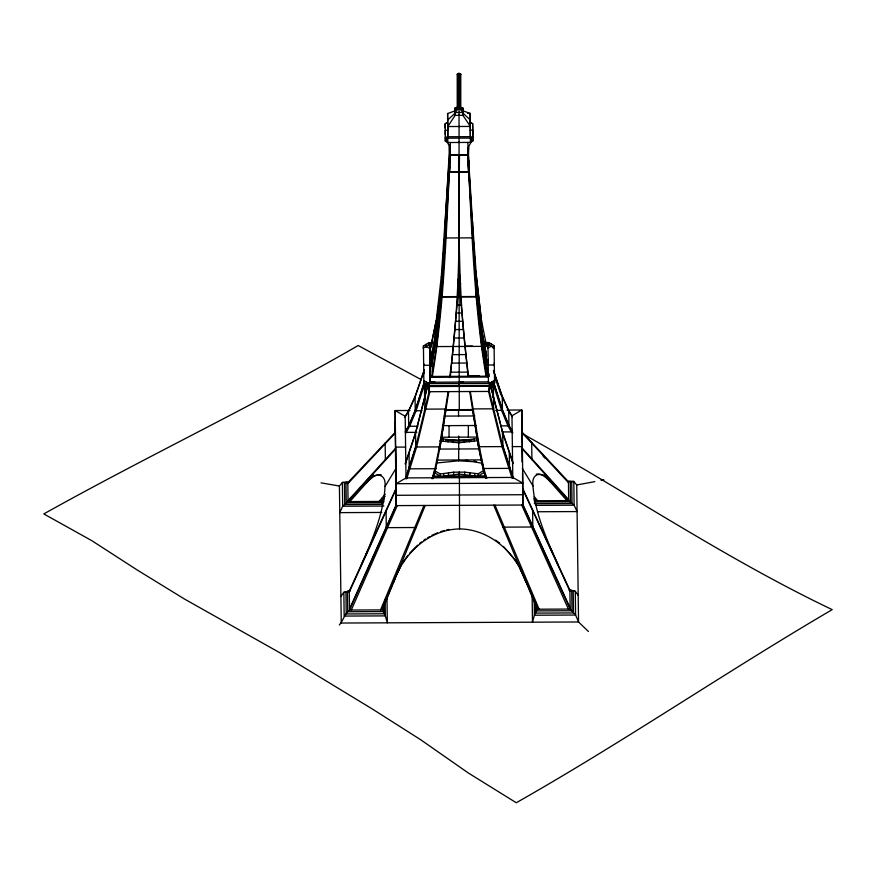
<?xml version="1.0" encoding="UTF-8"?>
<svg xmlns="http://www.w3.org/2000/svg" width="876" height="876" viewBox="0 0 876 876"><rect width="100%" height="100%" fill="white"/><g stroke="black" fill="none" stroke-linecap="round" stroke-linejoin="round"><path stroke-width="1.31" d="M458.838 296.909L458.849 276.63L460.02 275.622L460.283 279.586M458.75 442.205L458.652 460.787L437.671 462.889M450.341 142.503L449.333 164.885M467.85 142.427L468.123 150.344M489.312 386.425L489.279 391.441L429.163 391.714L428.55 388.002L424.959 383.513M449.224 166.692L449.76 149.588M449.3 172.068L449.837 154.921L468.277 154.833L468.824 171.981L449.3 172.068L449.147 160.801L441.285 277.024M432.317 376.581C444.603 303.468 446.191 229.052 450.275 155.172M447.614 142.514L449.125 145.964L449.837 155.172L468.288 155.085L468.988 145.876L472.186 140.335M431.463 360.474L436.368 333.515L441.471 285.138L436.336 330.285M365.018 482.84C371.676 473.16 386.634 470.73 385.002 486.541C383.885 510.248 375.005 532.783 365.982 554.453M459.057 141.737L459.112 267.421L457.962 295.847L459.123 296.92L459.21 382.111M457.809 285.839L458.093 279.247M552.953 553.621C543.744 531.995 534.667 509.569 532.969 485.884C530.889 470.259 545.387 472.263 551.99 482.008M481.428 320.616L476.435 276.86L472.536 222.099L472.744 237.856L445.446 237.976L449.3 171.816L468.824 171.729M445.347 230.355L449.224 166.177M449.344 171.849L449.673 166.429M445.906 219.482L446.333 212.66M446.76 205.838L447.187 199.016M447.702 190.826L448.052 185.362M448.479 178.54L448.994 170.349M445.238 222.504L449.695 144.518L449.837 155.172M486.673 346.535L481.428 320.255L476.424 276.542L476.697 296.844L441.548 296.997L445.446 237.692M443.376 258.475L441.427 287.788L436.423 337.063L431.529 365.927M443.376 258.727L445.337 229.84M443.376 258.223L441.405 285.915L436.325 329.967L430.74 358.328M442.511 267.169L442.807 263.085M443.289 256.274L443.683 250.821M444.165 244.01L444.559 238.557M445.052 231.746L445.435 226.304M438.23 324.777L438.504 322.116M439.029 316.794L439.303 314.134M439.84 308.812L440.234 304.815M440.77 299.493L441.033 296.833M441.57 291.511L441.975 287.514M481.428 320.255L481.778 346.37L436.544 346.578L441.548 296.679L457.962 296.603M450.373 376.297L457.951 295.53M449.64 377.655C458.86 309.48 460.13 240.725 458.63 172.035L458.619 155.129M437.266 316.477L437.573 313.827M438.175 308.527L438.482 305.877M438.942 301.892L439.248 299.242M439.851 293.942L440.157 291.292M440.606 287.306L441.066 283.331M441.526 279.356L441.822 276.696L441.865 279.411M441.493 290.186L441.953 286.178M448.742 391.627L440.135 446.891L415.728 447.001L405.687 478.822M445.818 409.946L440.135 446.377L435.777 468.715L432.919 478.701M448.129 391.627L439.369 446.891L434.945 468.726L432.032 478.701M431.638 376.581L436.544 346.217M431.529 365.577L436.412 336.756L441.416 286.846M433.664 336.012L434.978 329.529M436.292 323.047L436.817 320.463M430.609 347.684L436.193 320.463L436.544 346.578M430.609 348.079L436.204 320.813L441.274 276.707L441.548 296.997M429.875 391.703L416.615 446.99L406.705 478.822M429.152 391.298L415.728 447.001L415.542 432.908L427.992 384.367M424.225 402.084L425.199 398.23M428.035 384.586L415.542 433.346L405.292 464.149M424.499 389.886L425.977 384.706M433.127 477.354L435.777 468.156M415.717 446.486L405.687 478.23M405.281 463.634L415.542 432.908M424.521 384.203L416.133 410.745L409.65 426.273L405.741 433.116M424.553 381.29L415.235 410.307L408.676 425.791L405.369 431.474M424.553 381.673L415.246 410.745L408.687 426.273L405.38 431.977M422.966 375.957L424.28 372.081M404.898 416.735L408.479 410.964L415.049 396.653L424.4 369.497M424.4 369.935L415.06 397.167L408.49 411.523L404.898 417.326M393.324 583.087C402.511 554.464 428.342 529.465 459.561 528.929C486.607 529.159 510.5 548.091 521.735 571.929M423.973 505.474L380.545 609.904M382.286 608.886L398.449 569.728M386.973 596.238L387.323 622.836L385.341 615.894L382.308 609.904L425.243 505.474M367.909 549.986L361.251 564.856M351.287 610.035L397.277 505.594M349.513 609.028L396.127 504.937M349.283 592.143L395.919 489.531M339.319 624.96C343.381 620.493 344.41 613.868 349.524 610.046L349.272 591.125L395.908 488.797M397.682 571.743L399.314 568.502M397.693 572.477L399.872 568.152M385.002 486.541L395.645 469.032L395.645 447.132L405.599 447.089M399.861 567.418L401.252 565.14M402.631 562.863L407.931 555.329M447.789 126.549L455.126 115.358L455.093 110.223L458.093 107.814L457.206 107.299L455.071 107.978L455.126 115.358L462.911 115.325L470.357 126.44L447.789 126.549L447.789 136.755L446.574 137.477L446.574 141.813M458.093 73.77L459.878 74.788L459.878 108.832L462.911 112.435L455.126 112.467L458.104 108.832L458.104 74.799L459.867 73.759M340.895 596.436L343.852 592.296L349.272 591.125M588.409 631.476L578.554 621.982L341.257 623.033L339.417 486.038L342.374 482.457L349.02 482.435M381.783 512.438L339.779 512.635L342.702 506.229L348.068 501.587L380.852 501.444L385.155 496.287M379.089 501.455L385.221 494.228M567.626 481.263L570.265 481.252L570.539 501.86L534.842 502.014L535.926 500.754L568.699 500.601L574.13 505.2L577.076 511.573L537.787 511.748M360.222 488.151L366.989 480.902M349.831 501.587L373.209 475.383M395.372 448.534L348.057 500.579M395.372 449.268L348.068 501.587L347.816 482.665L395.153 432.459L395.153 410.559L409.979 410.494M373.384 475L366.299 482.84C370.362 479.073 375.136 473.872 381.213 474.803M409.585 553.314L417.677 545.124M347.827 483.683L395.164 433.116M447.702 120.034L455.093 113.113M459.123 296.92L460.283 295.836L459.112 267.421M419.56 543.427L421.564 541.948M423.579 540.47L425.594 538.981M458.969 73.255L457.217 74.285L457.217 108.328L459.002 109.347L460.765 108.317L460.765 74.274L458.969 73.255L459.09 142.47M445.161 128.082L445.161 123.746L447.603 122.311M471.595 141.704L471.595 137.368L470.357 136.656L470.182 123.626L471.408 122.914M472.821 136.645L472.821 140.981L470.379 142.416L447.811 142.514L445.337 141.113L445.337 136.766L447.811 138.178L470.379 138.079L472.821 136.645L472.646 123.615L470.16 122.213M423.426 348.801L423.426 345.91L428.649 342.845L432.755 342.823M423.426 347.936L428.649 344.87M490.757 383.184L488.392 381.848L430.039 382.243L429.59 342.768L430.039 377.282L432.35 375.924M485.622 344.684L487.932 343.337L485.282 343.348M427.707 383.469L430.039 382.1M487.932 348.155L491.436 346.108L491.436 344.082M429.864 391.298L429.163 391.714L429.12 389.043M423.885 383.513L423.885 380.622L429.196 383.633L489.323 383.37L494.557 380.304L494.557 383.195L489.323 386.261L429.196 386.535L423.885 383.513L423.426 345.91M494.557 382.33L489.323 385.396L429.196 385.659L423.885 382.648M569.816 481.439L573.802 481.428L576.726 484.975L578.554 621.982L575.598 615.04L570.156 609.061L522.83 505.036L522.83 483.147L512.788 477.442L406.015 477.913L396.138 483.705L396.138 505.605L349.524 610.046L382.308 609.904M478.154 473.796L483.87 470.445L483.87 472.58L478.154 475.931L478.154 473.796L464.685 472.142L453.713 472.186L440.289 473.971L434.485 470.675L434.485 472.799L440.289 476.095L440.289 473.971M427.718 537.744L429.842 536.506M431.967 535.269L437.496 532.805M445.249 134.597L445.249 130.25L447.702 130.239L447.614 113.519L455.071 110.869M440.891 531.579L444.318 530.495M507.018 410.067L521.844 410.001L521.844 431.89L568.447 481.68L573.802 481.428L574.13 505.2L535.608 505.364M440.956 438.799L458.783 440.661L477.683 438.635L477.683 440.759L458.783 442.785L439.818 440.935M474.737 473.817L474.737 475.942L459.199 474.069L443.705 476.084L443.705 473.96M446.629 529.903L448.961 529.443M576.726 484.975L594.826 481.636M601.297 480.442L603.882 479.971L601.155 479.982M536.232 474.113C542.156 473.149 546.777 478.362 550.719 482.008L544.335 474.901M457.666 107.967L455.071 107.978L455.126 112.467M460.25 107.956L462.846 107.945L462.911 115.325L462.846 107.945L460.743 107.288L460.776 109.336L457.228 109.347L457.206 107.299M467.675 113.431L470.182 113.409L470.357 126.44M470.27 130.141L472.733 130.13L472.733 134.466M458.849 276.63L460.02 276.619L460.371 280.167M458.849 283.725L460.732 283.715M460.283 296.592L475.329 296.526M457.25 304.968L461.017 304.957M456.527 313.017L461.74 312.995M455.794 321.295L462.495 321.262M455.06 329.562L463.24 329.529M454.305 338.026L464.006 337.983M485.282 342.516L488.775 342.571L494.086 345.593L494.557 383.195M432.24 343.578L429.59 343.6L431.934 344.925M464.762 346.097L472.613 346.064M452.684 354.638L465.66 354.583M429.809 360.441L432.47 360.43M485.512 360.189L488.162 360.178M451.786 363.102L466.59 363.036M423.655 365.292L429.809 365.259M488.162 364.996L494.316 364.974M450.811 372.201L467.576 372.125M430.039 377.282L488.392 377.019L487.932 342.505L487.932 348.287M430.784 381.805L434.857 381.783M459.21 381.673L463.24 381.662M446.026 409.037L424.926 409.136L424.761 396.948M472.482 408.917L493.582 408.829L493.396 383.162M445.928 409.705L472.58 409.585M445.019 410.34L473.325 410.22M422.024 410.713L415.246 410.745L415.049 396.653M495.663 410.384L502.441 410.351L508.923 425.824L512.843 432.635M444.154 416.1L474.825 415.958M442.457 425.659L476.27 425.506M417.972 426.24L408.687 426.273L408.479 410.964M500.973 425.867L508.923 425.824L508.726 410.515L502.255 396.259L493.484 370.471M405.402 432.383L416.856 432.328M501.992 431.945L512.175 431.901M441.132 437.233L477.584 437.08M445.501 440.168L471.989 440.048M450.998 440.88L466.514 440.814M512.372 446.618L522.337 446.574L522.337 462.013M438.975 449.07L479.785 448.884M436.96 460.086L481.69 459.878M435.777 468.715L409.256 468.835L409.048 453.516M432.613 476.128L485.841 475.898M432.755 476.862L485.72 476.632M348.615 482.238L342.374 482.457L342.702 506.229L383.874 506.043M348.517 482.72L344.476 482.731L344.761 504.532L382.516 504.357L382.418 497.546M396.138 495.29L522.83 494.721M534.283 503.678L572.039 503.514L571.743 481.712M416.177 527.516L386.294 527.659L386.064 510.401M502.933 527.133L532.816 527.002L532.586 509.744M350.071 591.125L347.433 591.136L347.706 611.744L383.403 611.59L383.316 605.152M569.082 590.15L575.28 591.267L578.204 595.373M347.838 592.285L343.852 592.296L344.169 616.069L385.341 615.894L385.133 600.038M572.619 591.278L575.28 591.267L575.598 615.04L534.426 615.226L532.488 622.179L532.137 595.581M468.605 375.76L479.336 375.716M522.6 488.228L569.904 590.139L571.732 590.139L572.006 610.747L536.309 610.9L534.426 615.226L534.229 600.695M458.652 460.787L472.733 461.663L482.249 463.284M465.725 460.338L468.058 460.557M473.872 461.159L476.15 461.499M321.032 482.862L339.417 486.038M347.816 482.665L345.976 482.249L346.25 502.857L381.947 502.704L382.516 504.357M462.846 110.825L470.182 113.409L470.182 123.626M420.907 379.45L358.185 345.527C255.157 405.008 147.595 455.914 43.8 513.927L91.717 540.612L137.521 570.188L184.256 598.899L279.4 652.51L373.461 709.702L420.655 739.727L468.299 772.971L516.271 802.745C623.69 741.819 725.722 672.002 832.2 609.63C725.208 558.581 627.019 491.94 523.64 434.397M446.377 123.023L447.614 123.735M488.775 344.596L494.086 347.619M492.312 347.476L494.086 348.484L494.086 345.593M426.043 346.403L429.59 348.418M488.567 391.035L489.279 391.441L489.892 387.729L493.484 383.206M495.608 540.142L499.649 543.065M460.765 108.317L462.878 110.19M503.437 546.438L515.307 560.092M462.878 113.081L470.27 119.924L470.357 136.656L447.789 136.755L447.614 113.519M550.062 480.092L556.731 487.275M521.855 432.547L568.458 482.698M543.109 456.155L544.927 458.115M568.688 499.594L522.063 447.964M522.074 448.698L568.699 500.601L568.447 481.68M544.795 475.624L566.947 500.612M380.852 501.444L381.947 502.704L381.892 498.838M534.24 496.648L537.689 500.743M534.185 498.652L535.926 500.754M516.008 561.22L518.811 565.754M508.726 410.515L512.252 416.253M512.263 416.845L508.726 411.074L502.255 396.773L493.495 370.92M522.337 468.463L532.969 485.884M512.186 430.992L508.923 425.342L502.43 409.913L493.604 382.243M511.814 432.645L507.96 425.835L501.554 410.362L492.838 382.637M519.512 566.882L521.724 571.196M519.523 567.615L526.169 582.496M557.76 563.969L550.993 549.164M522.611 488.961L569.915 591.147M522.819 504.379L570.145 608.043M521.68 505.036L568.404 609.072M539.134 609.203L494.984 505.156M521.997 571.7L537.371 608.196M493.714 505.167L537.382 609.203L536.309 610.9L536.221 604.462M490.505 385.407L502.736 432.514L513.106 463.152M513.117 463.667L502.736 432.952L490.45 385.582M513.106 477.759L502.923 446.092M513.117 478.34L502.923 446.607L489.279 391.035M512.099 478.351L502.036 446.607L488.567 391.441M495.312 378.213L500.93 394.977M493.615 382.637L502.441 410.351L502.255 396.259M502.255 433.806L503.47 437.661M486.782 478.46L483.815 468.507L479.281 446.716L470.313 391.528M485.654 477.113L482.961 467.948L478.504 446.202L472.69 409.826M485.884 478.46L482.972 468.507L478.515 446.716L469.7 391.528M492.005 384.411L493.484 389.579M481.559 329.77L486.585 355.503M486.585 355.842L481.559 330.077L476.555 285.751L474.343 254.763M486.519 360.222L481.603 333.318L476.478 284.985L476.555 286.025M476.566 286.693L481.647 336.866L487.494 370.909M481.647 336.559L486.585 365.336M487.034 367.942L487.571 376.669M481.252 337.862L481.701 340.479M482.139 343.096L482.588 345.713M483.913 353.565L484.362 356.182M481.778 346.02L486.771 376.341M486.092 376.341C473.609 303.304 472 228.932 467.839 155.085M476.183 279.203L476.478 281.842M476.927 285.817L477.376 289.792M477.825 293.767L478.274 297.741M478.723 301.716L479.019 304.366M479.621 309.666L479.917 312.316M480.519 317.616L480.815 320.266M476.161 287.361L476.456 290.033M468.616 376.22C458.236 302.943 458.52 228.954 459.495 155.129M468.025 376.22L460.283 295.519M476.697 296.526L481.778 346.37M476.161 288.697L476.566 292.683M477.102 298.004L477.376 300.665M477.924 305.976L478.186 308.637M478.734 313.958L479.139 317.944M479.544 321.93L479.949 325.916M480.486 331.238L480.76 333.898M472.996 235.71L468.748 166.09M473.478 242.521L473.861 247.963M472.635 229.72L474.606 258.584M474.595 258.332L476.577 287.635M472.602 236.728L472.788 239.433M472.744 237.571L476.697 296.844M472.536 222.384L468.682 160.713L468.824 171.981M468.649 167.535L468.233 160.713L468.386 171.992M469.076 174.357L469.503 181.179M470.007 189.358L470.434 196.18M470.85 203.002L471.277 209.824M471.693 216.646L472.033 222.099M472.744 237.856L468.222 163.801M460.327 279.499L460.152 275.546L460.349 280.835M468.233 147.146L468.682 160.965M468.211 149.511L468.759 166.604M485.906 365.62L485.939 368.139M573.211 591.136L573.506 612.937L535.751 613.101L535.608 602.206M569.904 590.139L570.156 609.061L537.382 609.203L537.349 606.499M534.809 499.44L534.842 502.014M534.218 498.236L534.25 500.952M531.688 442.402L531.918 459.659M521.844 421.575L522.392 462.21M522.534 473.051L522.83 505.036L396.138 505.605L395.153 422.144M512.788 477.442L511.967 415.793L521.844 410.001L522.83 483.147L396.138 483.705L395.153 410.559L405.183 416.264L406.015 477.913M509.295 453.067L509.503 468.386L482.972 468.507L482.917 464.674M502.736 432.514L502.923 446.607L478.515 446.716L478.449 441.592M492.75 392.152L492.816 397.277M489.158 373.877L489.191 376.549M489.246 388.769L489.279 391.441L489.323 383.37M485.775 351.703L485.906 361.383M484.286 344.049L484.395 352.59M482.895 336.931L482.994 344.421M480.705 322.554L480.782 328.15M479.851 315.031L479.917 319.751M479.019 307.673L479.062 311.538M478.176 300.326L478.219 303.337M477.365 293.175L477.398 295.354M476.117 294.139L476.15 296.844M472.821 140.981L472.646 123.615M468.211 150.015L468.288 155.085M459.21 381.98L459.243 384.345M458.498 410.286L458.575 416.034M459.407 477.683L459.561 528.929M458.685 436.04L458.75 440.847M459.232 476.752L459.199 471.945M449.596 160.79L449.749 172.068M445.161 123.746L445.337 141.113M445.238 222.219L445.446 237.976M440.584 293.34L440.606 295.519M439.752 300.501L439.796 303.501M438.909 307.859L438.964 311.725M438.066 315.218L438.131 319.937M437.201 322.751L437.277 328.347M434.978 337.14L435.076 344.629M433.576 344.268L433.697 352.82M432.065 351.944L432.196 361.624M432.218 365.861L432.306 372.147M430.357 350.203L430.565 365.391M425.199 384.75L425.298 392.448M424.389 382.199L424.597 397.584M385.155 443.059L385.385 460.316M383.765 498.126L383.819 502.09M383.852 604.243L383.984 613.78L346.228 613.945L345.943 592.154M459.254 409.65L459.265 383.502M494.316 362.949L494.316 365.84M491.94 381.837L491.94 384.728M488.775 342.571L488.775 345.472M488.392 381.98L488.392 376.198L430.039 376.461L430.039 382.243M488.162 359.357L488.162 365.128M474.266 438.646L474.266 440.781M470.379 138.079L470.379 142.416M469.952 472.777L469.952 474.901M469.503 439.73L469.503 441.865M468.353 425.539L468.353 437.113M464.685 472.142L464.685 474.266M464.269 440.409L464.269 442.544M458.783 440.661L458.783 442.785M453.713 472.186L453.713 474.321M453.286 440.464L453.286 442.588M449.049 425.626L449.049 437.201M448.468 472.876L448.468 475M448.03 439.829L448.03 441.953M447.811 138.178L447.811 142.514M443.234 438.788L443.234 440.913M429.809 359.609L429.809 365.391M429.196 383.633L429.163 391.714L429.163 385.834M428.649 342.845L428.649 345.735M426.546 382.122L426.546 385.024M426.043 344.377L426.043 347.268M423.655 363.266L423.655 366.157M460.765 74.274L459.002 75.303L457.217 74.285L460.765 74.274"/></g></svg>
